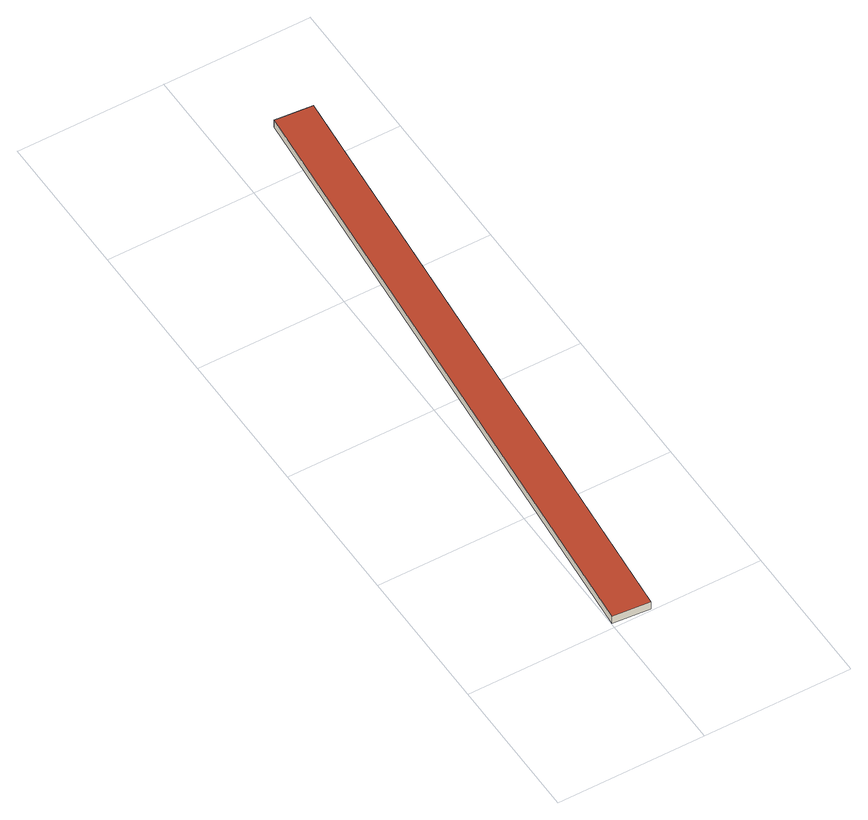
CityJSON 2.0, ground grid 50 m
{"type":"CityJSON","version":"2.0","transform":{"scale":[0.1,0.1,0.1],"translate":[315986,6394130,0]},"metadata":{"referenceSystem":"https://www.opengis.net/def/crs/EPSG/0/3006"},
"CityObjects":{
"building1":{"type":"Building","attributes":{"roofType":"flat","function":"Bostad","yearOfConstruction":"1963","storeysAboveGround":"1","storeysBelowGround":"0"},"geometry":[{"type":"MultiSurface","lod":"2","boundaries":[[[0,1,2,3]],[[4,5,3,0]],[[5,6,2,3]],[[6,7,1,2]],[[7,4,0,1]],[[4,7,6,5]]],"semantics":{"surfaces":[{"type":"GroundSurface","colour":"grey"},{"type":"WallSurface","colour":"white"},{"type":"RoofSurface","colour":"red"}],"values":[0,1,1,1,1,2]}}]}
},
"vertices":[
[129,6,0],[313,2179,0],[185,2190,0],[2,17,0],[129,6,30],[2,17,30],[185,2190,30],[313,2179,30]
]}
